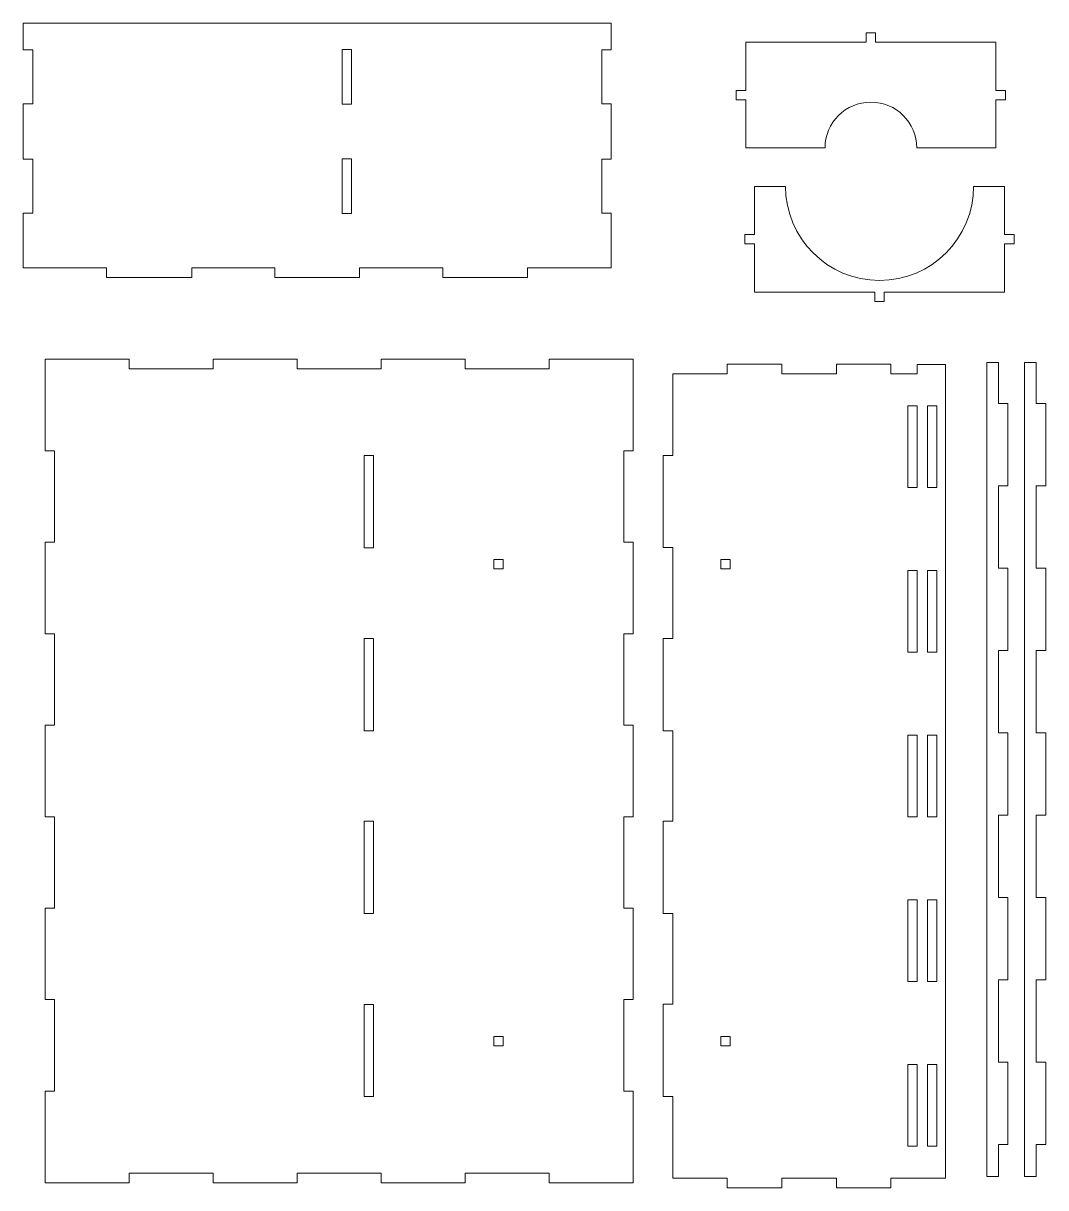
# Model space of a CAD drawing. Header units: millimetres. Extents: x -790 to 1043, y -481 to 328.
# Drawn here: x 147.2 to 582, y -167 to 327.9 of the extents above; entities that cross this region are included whole.
import ezdxf

# ---------------------------------------------------------------- set-up
doc = ezdxf.new("R2010")
doc.units = ezdxf.units.MM
doc.header["$MEASUREMENT"] = 0
doc.layers.add('Layer 1', color=7, linetype='Continuous')

msp = doc.modelspace()

# ---------------------------------------------------------------- linework, layer by layer
at = {"layer": 'Layer 1', "color": 250, "lineweight": 9}
for points, knots in [([(393.2025, 247.2501), (393.2025, 247.2501), (393.2025, 270.1734), (393.2025, 270.1734), (393.2025, 270.1734), (393.2025, 270.1734), (397.2025, 270.1734), (397.2025, 270.1734), (397.2025, 270.1734), (397.2025, 270.1734), (397.2025, 293.6404), (397.2025, 293.6404), (397.2025, 293.6404), (397.2025, 293.6404), (393.2025, 293.6404), (393.2025, 293.6404), (393.2025, 293.6404), (393.2025, 293.6404), (393.2025, 316.582), (393.2025, 316.582), (393.2025, 316.582), (393.2025, 316.582), (397.2025, 316.582), (397.2025, 316.582), (397.2025, 316.582), (397.2025, 316.582), (397.2025, 327.9066), (397.2025, 327.9066), (397.2025, 327.9066), (397.2025, 327.9066), (147.2027, 327.9066), (147.2027, 327.9066), (147.2027, 327.9066), (147.2027, 327.9066), (147.2027, 316.582), (147.2027, 316.582), (147.2027, 316.582), (147.2027, 316.582), (151.2027, 316.582), (151.2027, 316.582), (151.2027, 316.582), (151.2027, 316.582), (151.2027, 293.6404), (151.2027, 293.6404), (151.2027, 293.6404), (151.2027, 293.6404), (147.2027, 293.6404), (147.2027, 293.6404), (147.2027, 293.6404), (147.2027, 293.6404), (147.2027, 270.1697), (147.2027, 270.1697), (147.2027, 270.1697), (147.2027, 270.1697), (151.2027, 270.1697), (151.2027, 270.1697), (151.2027, 270.1697), (151.2027, 270.1697), (151.2027, 247.2446), (151.2027, 247.2446), (151.2027, 247.2446), (151.2027, 247.2446), (147.2027, 247.2446), (147.2027, 247.2446), (147.2027, 247.2446), (147.2027, 247.2446), (147.2027, 223.9011), (147.2027, 223.9011), (147.2027, 223.9011), (147.2027, 223.9011), (182.6265, 223.9011), (182.6265, 223.9011), (182.6265, 223.9011), (182.6265, 223.9011), (182.6265, 219.9011), (182.6265, 219.9011), (182.6265, 219.9011), (182.6265, 219.9011), (218.845, 219.9011), (218.845, 219.9011), (218.845, 219.9011), (218.845, 219.9011), (218.845, 223.9011), (218.845, 223.9011), (218.845, 223.9011), (218.845, 223.9011), (254.211, 223.9011), (254.211, 223.9011), (254.211, 223.9011), (254.211, 223.9011), (254.211, 219.9011), (254.211, 219.9011), (254.211, 219.9011), (254.211, 219.9011), (290.1943, 219.9011), (290.1943, 219.9011), (290.1943, 219.9011), (290.1943, 219.9011), (290.1943, 223.9011), (290.1943, 223.9011), (290.1943, 223.9011), (290.1943, 223.9011), (325.5603, 223.9011), (325.5603, 223.9011), (325.5603, 223.9011), (325.5603, 223.9011), (325.5603, 219.9011), (325.5603, 219.9011), (325.5603, 219.9011), (325.5603, 219.9011), (361.6318, 219.9011), (361.6318, 219.9011), (361.6318, 219.9011), (361.6318, 219.9011), (361.6318, 223.9011), (361.6318, 223.9011), (361.6318, 223.9011), (361.6318, 223.9011), (397.2025, 223.9011), (397.2025, 223.9011), (397.2025, 223.9011), (397.2025, 223.9011), (397.2025, 247.2501), (397.2025, 247.2501), (397.2025, 247.2501), (397.2025, 247.2501), (393.2025, 247.2501), (393.2025, 247.2501)], [0, 0, 0, 0, 0.03030303, 0.03030303, 0.03030303, 0.03030303, 0.06060606, 0.06060606, 0.06060606, 0.06060606, 0.09090909, 0.09090909, 0.09090909, 0.09090909, 0.12121212, 0.12121212, 0.12121212, 0.12121212, 0.15151515, 0.15151515, 0.15151515, 0.15151515, 0.18181818, 0.18181818, 0.18181818, 0.18181818, 0.21212121, 0.21212121, 0.21212121, 0.21212121, 0.24242424, 0.24242424, 0.24242424, 0.24242424, 0.27272727, 0.27272727, 0.27272727, 0.27272727, 0.3030303, 0.3030303, 0.3030303, 0.3030303, 0.33333333, 0.33333333, 0.33333333, 0.33333333, 0.36363636, 0.36363636, 0.36363636, 0.36363636, 0.39393939, 0.39393939, 0.39393939, 0.39393939, 0.42424242, 0.42424242, 0.42424242, 0.42424242, 0.45454545, 0.45454545, 0.45454545, 0.45454545, 0.48484848, 0.48484848, 0.48484848, 0.48484848, 0.51515152, 0.51515152, 0.51515152, 0.51515152, 0.54545455, 0.54545455, 0.54545455, 0.54545455, 0.57575758, 0.57575758, 0.57575758, 0.57575758, 0.60606061, 0.60606061, 0.60606061, 0.60606061, 0.63636364, 0.63636364, 0.63636364, 0.63636364, 0.66666667, 0.66666667, 0.66666667, 0.66666667, 0.6969697, 0.6969697, 0.6969697, 0.6969697, 0.72727273, 0.72727273, 0.72727273, 0.72727273, 0.75757576, 0.75757576, 0.75757576, 0.75757576, 0.78787879, 0.78787879, 0.78787879, 0.78787879, 0.81818182, 0.81818182, 0.81818182, 0.81818182, 0.84848485, 0.84848485, 0.84848485, 0.84848485, 0.87878788, 0.87878788, 0.87878788, 0.87878788, 0.90909091, 0.90909091, 0.90909091, 0.90909091, 0.93939394, 0.93939394, 0.93939394, 0.93939394, 1, 1, 1, 1]), ([(560.7717, 299.4045), (560.7717, 299.4045), (560.7717, 319.9044), (560.7717, 319.9044), (560.7717, 319.9044), (560.7717, 319.9044), (509.6199, 319.9044), (509.6199, 319.9044), (509.6199, 319.9044), (509.6199, 319.9044), (509.6199, 323.9004), (509.6199, 323.9004), (509.6199, 323.9004), (509.6199, 323.9004), (505.6199, 323.9004), (505.6199, 323.9004), (505.6199, 323.9004), (505.6199, 323.9004), (505.6199, 319.9044), (505.6199, 319.9044), (505.6199, 319.9044), (505.6199, 319.9044), (454.468, 319.9044), (454.468, 319.9044), (454.468, 319.9044), (454.468, 319.9044), (454.468, 299.4045), (454.468, 299.4045), (454.468, 299.4045), (454.468, 299.4045), (450.3964, 299.4045), (450.3964, 299.4045), (450.3964, 299.4045), (450.3964, 299.4045), (450.3964, 295.4045), (450.3964, 295.4045), (450.3964, 295.4045), (450.3964, 295.4045), (454.468, 295.4045), (454.468, 295.4045), (454.468, 295.4045), (454.468, 295.4045), (454.468, 274.9044), (454.468, 274.9044), (454.468, 274.9044), (454.468, 274.9044), (488.1198, 274.9044), (488.1198, 274.9044)], [0, 0, 0, 0, 0.07692308, 0.07692308, 0.07692308, 0.07692308, 0.15384615, 0.15384615, 0.15384615, 0.15384615, 0.23076923, 0.23076923, 0.23076923, 0.23076923, 0.30769231, 0.30769231, 0.30769231, 0.30769231, 0.38461538, 0.38461538, 0.38461538, 0.38461538, 0.46153846, 0.46153846, 0.46153846, 0.46153846, 0.53846154, 0.53846154, 0.53846154, 0.53846154, 0.61538462, 0.61538462, 0.61538462, 0.61538462, 0.69230769, 0.69230769, 0.69230769, 0.69230769, 0.76923077, 0.76923077, 0.76923077, 0.76923077, 0.84615385, 0.84615385, 0.84615385, 0.84615385, 1, 1, 1, 1]), ([(282.7925, 293.5011), (282.7925, 293.5011), (286.7925, 293.5011), (286.7925, 293.5011), (286.7925, 293.5011), (286.7925, 293.5011), (286.7925, 316.701), (286.7925, 316.701), (286.7925, 316.701), (286.7925, 316.701), (282.7925, 316.701), (282.7925, 316.701), (282.7925, 316.701), (282.7925, 316.701), (282.7925, 293.5011), (282.7925, 293.5011)], [0, 0, 0, 0, 0.2, 0.2, 0.2, 0.2, 0.4, 0.4, 0.4, 0.4, 0.6, 0.6, 0.6, 0.6, 1, 1, 1, 1]), ([(527.1198, 274.9044), (527.1198, 274.9044), (560.7717, 274.9044), (560.7717, 274.9044), (560.7717, 274.9044), (560.7717, 274.9044), (560.7717, 295.4045), (560.7717, 295.4045), (560.7717, 295.4045), (560.7717, 295.4045), (564.8434, 295.4045), (564.8434, 295.4045), (564.8434, 295.4045), (564.8434, 295.4045), (564.8434, 299.4045), (564.8434, 299.4045), (564.8434, 299.4045), (564.8434, 299.4045), (560.7717, 299.4045), (560.7717, 299.4045)], [0, 0, 0, 0, 0.16666667, 0.16666667, 0.16666667, 0.16666667, 0.33333333, 0.33333333, 0.33333333, 0.33333333, 0.5, 0.5, 0.5, 0.5, 0.66666667, 0.66666667, 0.66666667, 0.66666667, 1, 1, 1, 1]), ([(488.1198, 274.9044), (488.1198, 285.674), (496.8503, 294.4044), (507.6198, 294.4044), (507.6198, 294.4044), (518.3894, 294.4044), (527.1198, 285.674), (527.1198, 274.9044)], [0, 0, 0, 0, 0.33333333, 0.33333333, 0.33333333, 0.33333333, 1, 1, 1, 1]), ([(282.7925, 247.1011), (282.7925, 247.1011), (286.7925, 247.1011), (286.7925, 247.1011), (286.7925, 247.1011), (286.7925, 247.1011), (286.7925, 270.301), (286.7925, 270.301), (286.7925, 270.301), (286.7925, 270.301), (282.7925, 270.301), (282.7925, 270.301), (282.7925, 270.301), (282.7925, 270.301), (282.7925, 247.1011), (282.7925, 247.1011)], [0, 0, 0, 0, 0.2, 0.2, 0.2, 0.2, 0.4, 0.4, 0.4, 0.4, 0.6, 0.6, 0.6, 0.6, 1, 1, 1, 1]), ([(471.3002, 258.5997), (471.3002, 258.5997), (458.1484, 258.5997), (458.1484, 258.5997), (458.1484, 258.5997), (458.1484, 258.5997), (458.1484, 238.0997), (458.1484, 238.0997), (458.1484, 238.0997), (458.1484, 238.0997), (454.0766, 238.0997), (454.0766, 238.0997), (454.0766, 238.0997), (454.0766, 238.0997), (454.0766, 234.0997), (454.0766, 234.0997), (454.0766, 234.0997), (454.0766, 234.0997), (458.1484, 234.0997), (458.1484, 234.0997)], [0, 0, 0, 0, 0.16666667, 0.16666667, 0.16666667, 0.16666667, 0.33333333, 0.33333333, 0.33333333, 0.33333333, 0.5, 0.5, 0.5, 0.5, 0.66666667, 0.66666667, 0.66666667, 0.66666667, 1, 1, 1, 1]), ([(458.1484, 234.0997), (458.1484, 234.0997), (458.1484, 213.5997), (458.1484, 213.5997), (458.1484, 213.5997), (458.1484, 213.5997), (509.3001, 213.5997), (509.3001, 213.5997), (509.3001, 213.5997), (509.3001, 213.5997), (509.3001, 209.6038), (509.3001, 209.6038), (509.3001, 209.6038), (509.3001, 209.6038), (513.3002, 209.6038), (513.3002, 209.6038), (513.3002, 209.6038), (513.3002, 209.6038), (513.3002, 213.5997), (513.3002, 213.5997), (513.3002, 213.5997), (513.3002, 213.5997), (564.452, 213.5997), (564.452, 213.5997), (564.452, 213.5997), (564.452, 213.5997), (564.452, 234.0997), (564.452, 234.0997), (564.452, 234.0997), (564.452, 234.0997), (568.5237, 234.0997), (568.5237, 234.0997), (568.5237, 234.0997), (568.5237, 234.0997), (568.5237, 238.0997), (568.5237, 238.0997), (568.5237, 238.0997), (568.5237, 238.0997), (564.452, 238.0997), (564.452, 238.0997), (564.452, 238.0997), (564.452, 238.0997), (564.452, 258.5997), (564.452, 258.5997), (564.452, 258.5997), (564.452, 258.5997), (551.3001, 258.5997), (551.3001, 258.5997)], [0, 0, 0, 0, 0.07692308, 0.07692308, 0.07692308, 0.07692308, 0.15384615, 0.15384615, 0.15384615, 0.15384615, 0.23076923, 0.23076923, 0.23076923, 0.23076923, 0.30769231, 0.30769231, 0.30769231, 0.30769231, 0.38461538, 0.38461538, 0.38461538, 0.38461538, 0.46153846, 0.46153846, 0.46153846, 0.46153846, 0.53846154, 0.53846154, 0.53846154, 0.53846154, 0.61538462, 0.61538462, 0.61538462, 0.61538462, 0.69230769, 0.69230769, 0.69230769, 0.69230769, 0.76923077, 0.76923077, 0.76923077, 0.76923077, 0.84615385, 0.84615385, 0.84615385, 0.84615385, 1, 1, 1, 1]), ([(551.3001, 258.5997), (551.3001, 236.5083), (533.3916, 218.5998), (511.3002, 218.5998), (511.3002, 218.5998), (489.2088, 218.5998), (471.3002, 236.5083), (471.3002, 258.5997)], [0, 0, 0, 0, 0.33333333, 0.33333333, 0.33333333, 0.33333333, 1, 1, 1, 1]), ([(406.4975, 146.1905), (406.4975, 146.1905), (406.4975, 185.0705), (406.4975, 185.0705), (406.4975, 185.0705), (406.4975, 185.0705), (370.7825, 185.0705), (370.7825, 185.0705), (370.7825, 185.0705), (370.7825, 185.0705), (370.7825, 181.0705), (370.7825, 181.0705), (370.7825, 181.0705), (370.7825, 181.0705), (335.0685, 181.0705), (335.0685, 181.0705), (335.0685, 181.0705), (335.0685, 181.0705), (335.0685, 185.0705), (335.0685, 185.0705), (335.0685, 185.0705), (335.0685, 185.0705), (299.3545, 185.0705), (299.3545, 185.0705), (299.3545, 185.0705), (299.3545, 185.0705), (299.3545, 181.0705), (299.3545, 181.0705), (299.3545, 181.0705), (299.3545, 181.0705), (263.6405, 181.0705), (263.6405, 181.0705), (263.6405, 181.0705), (263.6405, 181.0705), (263.6405, 185.0705), (263.6405, 185.0705), (263.6405, 185.0705), (263.6405, 185.0705), (227.9265, 185.0705), (227.9265, 185.0705), (227.9265, 185.0705), (227.9265, 185.0705), (227.9265, 181.0705), (227.9265, 181.0705), (227.9265, 181.0705), (227.9265, 181.0705), (192.2125, 181.0705), (192.2125, 181.0705), (192.2125, 181.0705), (192.2125, 181.0705), (192.2125, 185.0705), (192.2125, 185.0705), (192.2125, 185.0705), (192.2125, 185.0705), (156.4976, 185.0705), (156.4976, 185.0705), (156.4976, 185.0705), (156.4976, 185.0705), (156.4976, 146.1905), (156.4976, 146.1905), (156.4976, 146.1905), (156.4976, 146.1905), (160.4976, 146.1905), (160.4976, 146.1905), (160.4976, 146.1905), (160.4976, 146.1905), (160.4976, 107.3105), (160.4976, 107.3105), (160.4976, 107.3105), (160.4976, 107.3105), (156.4976, 107.3105), (156.4976, 107.3105), (156.4976, 107.3105), (156.4976, 107.3105), (156.4976, 68.4305), (156.4976, 68.4305), (156.4976, 68.4305), (156.4976, 68.4305), (160.4976, 68.4305), (160.4976, 68.4305), (160.4976, 68.4305), (160.4976, 68.4305), (160.4976, 29.5507), (160.4976, 29.5507), (160.4976, 29.5507), (160.4976, 29.5507), (156.4976, 29.5507), (156.4976, 29.5507), (156.4976, 29.5507), (156.4976, 29.5507), (156.4976, -9.3293), (156.4976, -9.3293), (156.4976, -9.3293), (156.4976, -9.3293), (160.4976, -9.3293), (160.4976, -9.3293), (160.4976, -9.3293), (160.4976, -9.3293), (160.4976, -48.2093), (160.4976, -48.2093), (160.4976, -48.2093), (160.4976, -48.2093), (156.4976, -48.2093), (156.4976, -48.2093), (156.4976, -48.2093), (156.4976, -48.2093), (156.4976, -87.0893), (156.4976, -87.0893), (156.4976, -87.0893), (156.4976, -87.0893), (160.4976, -87.0893), (160.4976, -87.0893), (160.4976, -87.0893), (160.4976, -87.0893), (160.4976, -125.9693), (160.4976, -125.9693), (160.4976, -125.9693), (160.4976, -125.9693), (156.4976, -125.9693), (156.4976, -125.9693), (156.4976, -125.9693), (156.4976, -125.9693), (156.4976, -164.9293), (156.4976, -164.9293), (156.4976, -164.9293), (156.4976, -164.9293), (192.2125, -164.9293), (192.2125, -164.9293), (192.2125, -164.9293), (192.2125, -164.9293), (192.2125, -160.9293), (192.2125, -160.9293), (192.2125, -160.9293), (192.2125, -160.9293), (227.9265, -160.9293), (227.9265, -160.9293), (227.9265, -160.9293), (227.9265, -160.9293), (227.9265, -164.9293), (227.9265, -164.9293), (227.9265, -164.9293), (227.9265, -164.9293), (263.6405, -164.9293), (263.6405, -164.9293), (263.6405, -164.9293), (263.6405, -164.9293), (263.6405, -160.9293), (263.6405, -160.9293), (263.6405, -160.9293), (263.6405, -160.9293), (299.3545, -160.9293), (299.3545, -160.9293), (299.3545, -160.9293), (299.3545, -160.9293), (299.3545, -164.9293), (299.3545, -164.9293), (299.3545, -164.9293), (299.3545, -164.9293), (335.0685, -164.9293), (335.0685, -164.9293), (335.0685, -164.9293), (335.0685, -164.9293), (335.0685, -160.9293), (335.0685, -160.9293), (335.0685, -160.9293), (335.0685, -160.9293), (370.7825, -160.9293), (370.7825, -160.9293), (370.7825, -160.9293), (370.7825, -160.9293), (370.7825, -164.9293), (370.7825, -164.9293), (370.7825, -164.9293), (370.7825, -164.9293), (406.4975, -164.9293), (406.4975, -164.9293), (406.4975, -164.9293), (406.4975, -164.9293), (406.4975, -125.9693), (406.4975, -125.9693), (406.4975, -125.9693), (406.4975, -125.9693), (402.4975, -125.9693), (402.4975, -125.9693), (402.4975, -125.9693), (402.4975, -125.9693), (402.4975, -87.0893), (402.4975, -87.0893), (402.4975, -87.0893), (402.4975, -87.0893), (406.4975, -87.0893), (406.4975, -87.0893), (406.4975, -87.0893), (406.4975, -87.0893), (406.4975, -48.2093), (406.4975, -48.2093), (406.4975, -48.2093), (406.4975, -48.2093), (402.4975, -48.2093), (402.4975, -48.2093), (402.4975, -48.2093), (402.4975, -48.2093), (402.4975, -9.3293), (402.4975, -9.3293), (402.4975, -9.3293), (402.4975, -9.3293), (406.4975, -9.3293), (406.4975, -9.3293), (406.4975, -9.3293), (406.4975, -9.3293), (406.4975, 29.5507), (406.4975, 29.5507), (406.4975, 29.5507), (406.4975, 29.5507), (402.4975, 29.5507), (402.4975, 29.5507), (402.4975, 29.5507), (402.4975, 29.5507), (402.4975, 68.4305), (402.4975, 68.4305), (402.4975, 68.4305), (402.4975, 68.4305), (406.4975, 68.4305), (406.4975, 68.4305), (406.4975, 68.4305), (406.4975, 68.4305), (406.4975, 107.3105), (406.4975, 107.3105), (406.4975, 107.3105), (406.4975, 107.3105), (402.4975, 107.3105), (402.4975, 107.3105), (402.4975, 107.3105), (402.4975, 107.3105), (402.4975, 146.1905), (402.4975, 146.1905), (402.4975, 146.1905), (402.4975, 146.1905), (406.4975, 146.1905), (406.4975, 146.1905)], [0, 0, 0, 0, 0.01639344, 0.01639344, 0.01639344, 0.01639344, 0.03278689, 0.03278689, 0.03278689, 0.03278689, 0.04918033, 0.04918033, 0.04918033, 0.04918033, 0.06557377, 0.06557377, 0.06557377, 0.06557377, 0.08196721, 0.08196721, 0.08196721, 0.08196721, 0.09836066, 0.09836066, 0.09836066, 0.09836066, 0.1147541, 0.1147541, 0.1147541, 0.1147541, 0.13114754, 0.13114754, 0.13114754, 0.13114754, 0.14754098, 0.14754098, 0.14754098, 0.14754098, 0.16393443, 0.16393443, 0.16393443, 0.16393443, 0.18032787, 0.18032787, 0.18032787, 0.18032787, 0.19672131, 0.19672131, 0.19672131, 0.19672131, 0.21311475, 0.21311475, 0.21311475, 0.21311475, 0.2295082, 0.2295082, 0.2295082, 0.2295082, 0.24590164, 0.24590164, 0.24590164, 0.24590164, 0.26229508, 0.26229508, 0.26229508, 0.26229508, 0.27868852, 0.27868852, 0.27868852, 0.27868852, 0.29508197, 0.29508197, 0.29508197, 0.29508197, 0.31147541, 0.31147541, 0.31147541, 0.31147541, 0.32786885, 0.32786885, 0.32786885, 0.32786885, 0.3442623, 0.3442623, 0.3442623, 0.3442623, 0.36065574, 0.36065574, 0.36065574, 0.36065574, 0.37704918, 0.37704918, 0.37704918, 0.37704918, 0.39344262, 0.39344262, 0.39344262, 0.39344262, 0.40983607, 0.40983607, 0.40983607, 0.40983607, 0.42622951, 0.42622951, 0.42622951, 0.42622951, 0.44262295, 0.44262295, 0.44262295, 0.44262295, 0.45901639, 0.45901639, 0.45901639, 0.45901639, 0.47540984, 0.47540984, 0.47540984, 0.47540984, 0.49180328, 0.49180328, 0.49180328, 0.49180328, 0.50819672, 0.50819672, 0.50819672, 0.50819672, 0.52459016, 0.52459016, 0.52459016, 0.52459016, 0.54098361, 0.54098361, 0.54098361, 0.54098361, 0.55737705, 0.55737705, 0.55737705, 0.55737705, 0.57377049, 0.57377049, 0.57377049, 0.57377049, 0.59016393, 0.59016393, 0.59016393, 0.59016393, 0.60655738, 0.60655738, 0.60655738, 0.60655738, 0.62295082, 0.62295082, 0.62295082, 0.62295082, 0.63934426, 0.63934426, 0.63934426, 0.63934426, 0.6557377, 0.6557377, 0.6557377, 0.6557377, 0.67213115, 0.67213115, 0.67213115, 0.67213115, 0.68852459, 0.68852459, 0.68852459, 0.68852459, 0.70491803, 0.70491803, 0.70491803, 0.70491803, 0.72131148, 0.72131148, 0.72131148, 0.72131148, 0.73770492, 0.73770492, 0.73770492, 0.73770492, 0.75409836, 0.75409836, 0.75409836, 0.75409836, 0.7704918, 0.7704918, 0.7704918, 0.7704918, 0.78688525, 0.78688525, 0.78688525, 0.78688525, 0.80327869, 0.80327869, 0.80327869, 0.80327869, 0.81967213, 0.81967213, 0.81967213, 0.81967213, 0.83606557, 0.83606557, 0.83606557, 0.83606557, 0.85245902, 0.85245902, 0.85245902, 0.85245902, 0.86885246, 0.86885246, 0.86885246, 0.86885246, 0.8852459, 0.8852459, 0.8852459, 0.8852459, 0.90163934, 0.90163934, 0.90163934, 0.90163934, 0.91803279, 0.91803279, 0.91803279, 0.91803279, 0.93442623, 0.93442623, 0.93442623, 0.93442623, 0.95081967, 0.95081967, 0.95081967, 0.95081967, 0.96721311, 0.96721311, 0.96721311, 0.96721311, 1, 1, 1, 1]), ([(565.8493, -113.7175), (565.8493, -113.7175), (565.8493, -148.7175), (565.8493, -148.7175), (565.8493, -148.7175), (565.8493, -148.7175), (561.8494, -148.7175), (561.8494, -148.7175), (561.8494, -148.7175), (561.8494, -148.7175), (561.8494, -162.2269), (561.8494, -162.2269), (561.8494, -162.2269), (561.8494, -162.2269), (556.8493, -162.2269), (556.8493, -162.2269), (556.8493, -162.2269), (556.8493, -162.2269), (556.8493, 183.7658), (556.8493, 183.7658), (556.8493, 183.7658), (556.8493, 183.7658), (561.8494, 183.7658), (561.8494, 183.7658), (561.8494, 183.7658), (561.8494, 183.7658), (561.8494, 166.2823), (561.8494, 166.2823), (561.8494, 166.2823), (561.8494, 166.2823), (565.8493, 166.2823), (565.8493, 166.2823), (565.8493, 166.2823), (565.8493, 166.2823), (565.8493, 131.2824), (565.8493, 131.2824), (565.8493, 131.2824), (565.8493, 131.2824), (561.8494, 131.2824), (561.8494, 131.2824), (561.8494, 131.2824), (561.8494, 131.2824), (561.8494, 96.2823), (561.8494, 96.2823), (561.8494, 96.2823), (561.8494, 96.2823), (565.8493, 96.2823), (565.8493, 96.2823), (565.8493, 96.2823), (565.8493, 96.2823), (565.8493, 61.2823), (565.8493, 61.2823), (565.8493, 61.2823), (565.8493, 61.2823), (561.8494, 61.2823), (561.8494, 61.2823), (561.8494, 61.2823), (561.8494, 61.2823), (561.8494, 26.2824), (561.8494, 26.2824), (561.8494, 26.2824), (561.8494, 26.2824), (565.8493, 26.2824), (565.8493, 26.2824), (565.8493, 26.2824), (565.8493, 26.2824), (565.8493, -8.7175), (565.8493, -8.7175), (565.8493, -8.7175), (565.8493, -8.7175), (561.8494, -8.7175), (561.8494, -8.7175), (561.8494, -8.7175), (561.8494, -8.7175), (561.8494, -43.7174), (561.8494, -43.7174), (561.8494, -43.7174), (561.8494, -43.7174), (565.8493, -43.7174), (565.8493, -43.7174), (565.8493, -43.7174), (565.8493, -43.7174), (565.8493, -78.7175), (565.8493, -78.7175), (565.8493, -78.7175), (565.8493, -78.7175), (561.8494, -78.7175), (561.8494, -78.7175), (561.8494, -78.7175), (561.8494, -78.7175), (561.8494, -113.7175), (561.8494, -113.7175), (561.8494, -113.7175), (561.8494, -113.7175), (565.8493, -113.7175), (565.8493, -113.7175)], [0, 0, 0, 0, 0.04, 0.04, 0.04, 0.04, 0.08, 0.08, 0.08, 0.08, 0.12, 0.12, 0.12, 0.12, 0.16, 0.16, 0.16, 0.16, 0.2, 0.2, 0.2, 0.2, 0.24, 0.24, 0.24, 0.24, 0.28, 0.28, 0.28, 0.28, 0.32, 0.32, 0.32, 0.32, 0.36, 0.36, 0.36, 0.36, 0.4, 0.4, 0.4, 0.4, 0.44, 0.44, 0.44, 0.44, 0.48, 0.48, 0.48, 0.48, 0.52, 0.52, 0.52, 0.52, 0.56, 0.56, 0.56, 0.56, 0.6, 0.6, 0.6, 0.6, 0.64, 0.64, 0.64, 0.64, 0.68, 0.68, 0.68, 0.68, 0.72, 0.72, 0.72, 0.72, 0.76, 0.76, 0.76, 0.76, 0.8, 0.8, 0.8, 0.8, 0.84, 0.84, 0.84, 0.84, 0.88, 0.88, 0.88, 0.88, 0.92, 0.92, 0.92, 0.92, 1, 1, 1, 1]), ([(581.9549, -113.7175), (581.9549, -113.7175), (581.9549, -148.7175), (581.9549, -148.7175), (581.9549, -148.7175), (581.9549, -148.7175), (577.955, -148.7175), (577.955, -148.7175), (577.955, -148.7175), (577.955, -148.7175), (577.955, -162.2269), (577.955, -162.2269), (577.955, -162.2269), (577.955, -162.2269), (572.9549, -162.2269), (572.9549, -162.2269), (572.9549, -162.2269), (572.9549, -162.2269), (572.9549, 183.7658), (572.9549, 183.7658), (572.9549, 183.7658), (572.9549, 183.7658), (577.955, 183.7658), (577.955, 183.7658), (577.955, 183.7658), (577.955, 183.7658), (577.955, 166.2823), (577.955, 166.2823), (577.955, 166.2823), (577.955, 166.2823), (581.9549, 166.2823), (581.9549, 166.2823), (581.9549, 166.2823), (581.9549, 166.2823), (581.9549, 131.2824), (581.9549, 131.2824), (581.9549, 131.2824), (581.9549, 131.2824), (577.955, 131.2824), (577.955, 131.2824), (577.955, 131.2824), (577.955, 131.2824), (577.955, 96.2823), (577.955, 96.2823), (577.955, 96.2823), (577.955, 96.2823), (581.9549, 96.2823), (581.9549, 96.2823), (581.9549, 96.2823), (581.9549, 96.2823), (581.9549, 61.2823), (581.9549, 61.2823), (581.9549, 61.2823), (581.9549, 61.2823), (577.955, 61.2823), (577.955, 61.2823), (577.955, 61.2823), (577.955, 61.2823), (577.955, 26.2824), (577.955, 26.2824), (577.955, 26.2824), (577.955, 26.2824), (581.9549, 26.2824), (581.9549, 26.2824), (581.9549, 26.2824), (581.9549, 26.2824), (581.9549, -8.7175), (581.9549, -8.7175), (581.9549, -8.7175), (581.9549, -8.7175), (577.955, -8.7175), (577.955, -8.7175), (577.955, -8.7175), (577.955, -8.7175), (577.955, -43.7174), (577.955, -43.7174), (577.955, -43.7174), (577.955, -43.7174), (581.9549, -43.7174), (581.9549, -43.7174), (581.9549, -43.7174), (581.9549, -43.7174), (581.9549, -78.7175), (581.9549, -78.7175), (581.9549, -78.7175), (581.9549, -78.7175), (577.955, -78.7175), (577.955, -78.7175), (577.955, -78.7175), (577.955, -78.7175), (577.955, -113.7175), (577.955, -113.7175), (577.955, -113.7175), (577.955, -113.7175), (581.9549, -113.7175), (581.9549, -113.7175)], [0, 0, 0, 0, 0.04, 0.04, 0.04, 0.04, 0.08, 0.08, 0.08, 0.08, 0.12, 0.12, 0.12, 0.12, 0.16, 0.16, 0.16, 0.16, 0.2, 0.2, 0.2, 0.2, 0.24, 0.24, 0.24, 0.24, 0.28, 0.28, 0.28, 0.28, 0.32, 0.32, 0.32, 0.32, 0.36, 0.36, 0.36, 0.36, 0.4, 0.4, 0.4, 0.4, 0.44, 0.44, 0.44, 0.44, 0.48, 0.48, 0.48, 0.48, 0.52, 0.52, 0.52, 0.52, 0.56, 0.56, 0.56, 0.56, 0.6, 0.6, 0.6, 0.6, 0.64, 0.64, 0.64, 0.64, 0.68, 0.68, 0.68, 0.68, 0.72, 0.72, 0.72, 0.72, 0.76, 0.76, 0.76, 0.76, 0.8, 0.8, 0.8, 0.8, 0.84, 0.84, 0.84, 0.84, 0.88, 0.88, 0.88, 0.88, 0.92, 0.92, 0.92, 0.92, 1, 1, 1, 1]), ([(516.1532, 178.9539), (516.1532, 178.9539), (516.1532, 182.9539), (516.1532, 182.9539), (516.1532, 182.9539), (516.1532, 182.9539), (492.9532, 182.9539), (492.9532, 182.9539), (492.9532, 182.9539), (492.9532, 182.9539), (492.9532, 178.9539), (492.9532, 178.9539), (492.9532, 178.9539), (492.9532, 178.9539), (469.7532, 178.9539), (469.7532, 178.9539), (469.7532, 178.9539), (469.7532, 178.9539), (469.7532, 182.9539), (469.7532, 182.9539), (469.7532, 182.9539), (469.7532, 182.9539), (446.5532, 182.9539), (446.5532, 182.9539), (446.5532, 182.9539), (446.5532, 182.9539), (446.5532, 178.9539), (446.5532, 178.9539), (446.5532, 178.9539), (446.5532, 178.9539), (423.3533, 178.9539), (423.3533, 178.9539), (423.3533, 178.9539), (423.3533, 178.9539), (423.3533, 144.2066), (423.3533, 144.2066), (423.3533, 144.2066), (423.3533, 144.2066), (419.3532, 144.2066), (419.3532, 144.2066), (419.3532, 144.2066), (419.3532, 144.2066), (419.3532, 105.0409), (419.3532, 105.0409), (419.3532, 105.0409), (419.3532, 105.0409), (423.3533, 105.0409), (423.3533, 105.0409), (423.3533, 105.0409), (423.3533, 105.0409), (423.3533, 66.4558), (423.3533, 66.4558), (423.3533, 66.4558), (423.3533, 66.4558), (419.3532, 66.4558), (419.3532, 66.4558), (419.3532, 66.4558), (419.3532, 66.4558), (419.3532, 27.2094), (419.3532, 27.2094), (419.3532, 27.2094), (419.3532, 27.2094), (423.3533, 27.2094), (423.3533, 27.2094), (423.3533, 27.2094), (423.3533, 27.2094), (423.3533, -11.2984), (423.3533, -11.2984), (423.3533, -11.2984), (423.3533, -11.2984), (419.3532, -11.2984), (419.3532, -11.2984), (419.3532, -11.2984), (419.3532, -11.2984), (419.3532, -50.4788), (419.3532, -50.4788), (419.3532, -50.4788), (419.3532, -50.4788), (423.3533, -50.4788), (423.3533, -50.4788), (423.3533, -50.4788), (423.3533, -50.4788), (423.3533, -89.0638), (423.3533, -89.0638), (423.3533, -89.0638), (423.3533, -89.0638), (419.3532, -89.0638), (419.3532, -89.0638), (419.3532, -89.0638), (419.3532, -89.0638), (419.3532, -128.2368), (419.3532, -128.2368), (419.3532, -128.2368), (419.3532, -128.2368), (423.3533, -128.2368), (423.3533, -128.2368), (423.3533, -128.2368), (423.3533, -128.2368), (423.3533, -163.0459), (423.3533, -163.0459), (423.3533, -163.0459), (423.3533, -163.0459), (446.5532, -163.0459), (446.5532, -163.0459), (446.5532, -163.0459), (446.5532, -163.0459), (446.5532, -167.0459), (446.5532, -167.0459), (446.5532, -167.0459), (446.5532, -167.0459), (469.7532, -167.0459), (469.7532, -167.0459), (469.7532, -167.0459), (469.7532, -167.0459), (469.7532, -163.0459), (469.7532, -163.0459), (469.7532, -163.0459), (469.7532, -163.0459), (492.9532, -163.0459), (492.9532, -163.0459), (492.9532, -163.0459), (492.9532, -163.0459), (492.9532, -167.0459), (492.9532, -167.0459), (492.9532, -167.0459), (492.9532, -167.0459), (516.1532, -167.0459), (516.1532, -167.0459), (516.1532, -167.0459), (516.1532, -167.0459), (516.1532, -163.0459), (516.1532, -163.0459), (516.1532, -163.0459), (516.1532, -163.0459), (539.3532, -163.0459), (539.3532, -163.0459), (539.3532, -163.0459), (539.3532, -163.0459), (539.3532, 182.9319), (539.3532, 182.9319), (539.3532, 182.9319), (539.3532, 182.9319), (527.3572, 182.9319), (527.3572, 182.9319), (527.3572, 182.9319), (527.3572, 182.9319), (527.3425, 178.9539), (527.3425, 178.9539), (527.3425, 178.9539), (527.3425, 178.9539), (516.1532, 178.9539), (516.1532, 178.9539)], [0, 0, 0, 0, 0.02564103, 0.02564103, 0.02564103, 0.02564103, 0.05128205, 0.05128205, 0.05128205, 0.05128205, 0.07692308, 0.07692308, 0.07692308, 0.07692308, 0.1025641, 0.1025641, 0.1025641, 0.1025641, 0.12820513, 0.12820513, 0.12820513, 0.12820513, 0.15384615, 0.15384615, 0.15384615, 0.15384615, 0.17948718, 0.17948718, 0.17948718, 0.17948718, 0.20512821, 0.20512821, 0.20512821, 0.20512821, 0.23076923, 0.23076923, 0.23076923, 0.23076923, 0.25641026, 0.25641026, 0.25641026, 0.25641026, 0.28205128, 0.28205128, 0.28205128, 0.28205128, 0.30769231, 0.30769231, 0.30769231, 0.30769231, 0.33333333, 0.33333333, 0.33333333, 0.33333333, 0.35897436, 0.35897436, 0.35897436, 0.35897436, 0.38461538, 0.38461538, 0.38461538, 0.38461538, 0.41025641, 0.41025641, 0.41025641, 0.41025641, 0.43589744, 0.43589744, 0.43589744, 0.43589744, 0.46153846, 0.46153846, 0.46153846, 0.46153846, 0.48717949, 0.48717949, 0.48717949, 0.48717949, 0.51282051, 0.51282051, 0.51282051, 0.51282051, 0.53846154, 0.53846154, 0.53846154, 0.53846154, 0.56410256, 0.56410256, 0.56410256, 0.56410256, 0.58974359, 0.58974359, 0.58974359, 0.58974359, 0.61538462, 0.61538462, 0.61538462, 0.61538462, 0.64102564, 0.64102564, 0.64102564, 0.64102564, 0.66666667, 0.66666667, 0.66666667, 0.66666667, 0.69230769, 0.69230769, 0.69230769, 0.69230769, 0.71794872, 0.71794872, 0.71794872, 0.71794872, 0.74358974, 0.74358974, 0.74358974, 0.74358974, 0.76923077, 0.76923077, 0.76923077, 0.76923077, 0.79487179, 0.79487179, 0.79487179, 0.79487179, 0.82051282, 0.82051282, 0.82051282, 0.82051282, 0.84615385, 0.84615385, 0.84615385, 0.84615385, 0.87179487, 0.87179487, 0.87179487, 0.87179487, 0.8974359, 0.8974359, 0.8974359, 0.8974359, 0.92307692, 0.92307692, 0.92307692, 0.92307692, 0.94871795, 0.94871795, 0.94871795, 0.94871795, 1, 1, 1, 1]), ([(527.3532, 130.5949), (527.3532, 130.5949), (523.3532, 130.5949), (523.3532, 130.5949), (523.3532, 130.5949), (523.3532, 130.5949), (523.3532, 165.3129), (523.3532, 165.3129), (523.3532, 165.3129), (523.3532, 165.3129), (527.3532, 165.3129), (527.3532, 165.3129), (527.3532, 165.3129), (527.3532, 165.3129), (527.3532, 130.5949), (527.3532, 130.5949)], [0, 0, 0, 0, 0.2, 0.2, 0.2, 0.2, 0.4, 0.4, 0.4, 0.4, 0.6, 0.6, 0.6, 0.6, 1, 1, 1, 1]), ([(535.6532, 130.5949), (535.6532, 130.5949), (531.6532, 130.5949), (531.6532, 130.5949), (531.6532, 130.5949), (531.6532, 130.5949), (531.6532, 165.3129), (531.6532, 165.3129), (531.6532, 165.3129), (531.6532, 165.3129), (535.6532, 165.3129), (535.6532, 165.3129), (535.6532, 165.3129), (535.6532, 165.3129), (535.6532, 130.5949), (535.6532, 130.5949)], [0, 0, 0, 0, 0.2, 0.2, 0.2, 0.2, 0.4, 0.4, 0.4, 0.4, 0.6, 0.6, 0.6, 0.6, 1, 1, 1, 1]), ([(292.0874, 104.9719), (292.0874, 104.9719), (296.0874, 104.9719), (296.0874, 104.9719), (296.0874, 104.9719), (296.0874, 104.9719), (296.0874, 144.1449), (296.0874, 144.1449), (296.0874, 144.1449), (296.0874, 144.1449), (292.0874, 144.1449), (292.0874, 144.1449), (292.0874, 144.1449), (292.0874, 144.1449), (292.0874, 104.9719), (292.0874, 104.9719)], [0, 0, 0, 0, 0.2, 0.2, 0.2, 0.2, 0.4, 0.4, 0.4, 0.4, 0.6, 0.6, 0.6, 0.6, 1, 1, 1, 1]), ([(351.274, 96.0426), (351.274, 96.0426), (347.274, 96.0426), (347.274, 96.0426), (347.274, 96.0426), (347.274, 96.0426), (347.274, 100.0426), (347.274, 100.0426), (347.274, 100.0426), (347.274, 100.0426), (351.274, 100.0426), (351.274, 100.0426), (351.274, 100.0426), (351.274, 100.0426), (351.274, 96.0426), (351.274, 96.0426)], [0, 0, 0, 0, 0.2, 0.2, 0.2, 0.2, 0.4, 0.4, 0.4, 0.4, 0.6, 0.6, 0.6, 0.6, 1, 1, 1, 1]), ([(447.8492, 96.0426), (447.8492, 96.0426), (443.8492, 96.0426), (443.8492, 96.0426), (443.8492, 96.0426), (443.8492, 96.0426), (443.8492, 100.0426), (443.8492, 100.0426), (443.8492, 100.0426), (443.8492, 100.0426), (447.8492, 100.0426), (447.8492, 100.0426), (447.8492, 100.0426), (447.8492, 100.0426), (447.8492, 96.0426), (447.8492, 96.0426)], [0, 0, 0, 0, 0.2, 0.2, 0.2, 0.2, 0.4, 0.4, 0.4, 0.4, 0.6, 0.6, 0.6, 0.6, 1, 1, 1, 1]), ([(527.3532, 60.5949), (527.3532, 60.5949), (523.3532, 60.5949), (523.3532, 60.5949), (523.3532, 60.5949), (523.3532, 60.5949), (523.3532, 95.3129), (523.3532, 95.3129), (523.3532, 95.3129), (523.3532, 95.3129), (527.3532, 95.3129), (527.3532, 95.3129), (527.3532, 95.3129), (527.3532, 95.3129), (527.3532, 60.5949), (527.3532, 60.5949)], [0, 0, 0, 0, 0.2, 0.2, 0.2, 0.2, 0.4, 0.4, 0.4, 0.4, 0.6, 0.6, 0.6, 0.6, 1, 1, 1, 1]), ([(535.6532, 60.5949), (535.6532, 60.5949), (531.6532, 60.5949), (531.6532, 60.5949), (531.6532, 60.5949), (531.6532, 60.5949), (531.6532, 95.3129), (531.6532, 95.3129), (531.6532, 95.3129), (531.6532, 95.3129), (535.6532, 95.3129), (535.6532, 95.3129), (535.6532, 95.3129), (535.6532, 95.3129), (535.6532, 60.5949), (535.6532, 60.5949)], [0, 0, 0, 0, 0.2, 0.2, 0.2, 0.2, 0.4, 0.4, 0.4, 0.4, 0.6, 0.6, 0.6, 0.6, 1, 1, 1, 1]), ([(292.0874, 27.2065), (292.0874, 27.2065), (296.0874, 27.2065), (296.0874, 27.2065), (296.0874, 27.2065), (296.0874, 27.2065), (296.0874, 66.3868), (296.0874, 66.3868), (296.0874, 66.3868), (296.0874, 66.3868), (292.0874, 66.3868), (292.0874, 66.3868), (292.0874, 66.3868), (292.0874, 66.3868), (292.0874, 27.2065), (292.0874, 27.2065)], [0, 0, 0, 0, 0.2, 0.2, 0.2, 0.2, 0.4, 0.4, 0.4, 0.4, 0.6, 0.6, 0.6, 0.6, 1, 1, 1, 1]), ([(527.3532, -9.4049), (527.3532, -9.4049), (523.3532, -9.4049), (523.3532, -9.4049), (523.3532, -9.4049), (523.3532, -9.4049), (523.3532, 25.313), (523.3532, 25.313), (523.3532, 25.313), (523.3532, 25.313), (527.3532, 25.313), (527.3532, 25.313), (527.3532, 25.313), (527.3532, 25.313), (527.3532, -9.4049), (527.3532, -9.4049)], [0, 0, 0, 0, 0.2, 0.2, 0.2, 0.2, 0.4, 0.4, 0.4, 0.4, 0.6, 0.6, 0.6, 0.6, 1, 1, 1, 1]), ([(535.6532, -9.4049), (535.6532, -9.4049), (531.6532, -9.4049), (531.6532, -9.4049), (531.6532, -9.4049), (531.6532, -9.4049), (531.6532, 25.313), (531.6532, 25.313), (531.6532, 25.313), (531.6532, 25.313), (535.6532, 25.313), (535.6532, 25.313), (535.6532, 25.313), (535.6532, 25.313), (535.6532, -9.4049), (535.6532, -9.4049)], [0, 0, 0, 0, 0.2, 0.2, 0.2, 0.2, 0.4, 0.4, 0.4, 0.4, 0.6, 0.6, 0.6, 0.6, 1, 1, 1, 1]), ([(292.0874, -50.5478), (292.0874, -50.5478), (296.0874, -50.5478), (296.0874, -50.5478), (296.0874, -50.5478), (296.0874, -50.5478), (296.0874, -11.3013), (296.0874, -11.3013), (296.0874, -11.3013), (296.0874, -11.3013), (292.0874, -11.3013), (292.0874, -11.3013), (292.0874, -11.3013), (292.0874, -11.3013), (292.0874, -50.5478), (292.0874, -50.5478)], [0, 0, 0, 0, 0.2, 0.2, 0.2, 0.2, 0.4, 0.4, 0.4, 0.4, 0.6, 0.6, 0.6, 0.6, 1, 1, 1, 1]), ([(527.3532, -79.4049), (527.3532, -79.4049), (523.3532, -79.4049), (523.3532, -79.4049), (523.3532, -79.4049), (523.3532, -79.4049), (523.3532, -44.6869), (523.3532, -44.6869), (523.3532, -44.6869), (523.3532, -44.6869), (527.3532, -44.6869), (527.3532, -44.6869), (527.3532, -44.6869), (527.3532, -44.6869), (527.3532, -79.4049), (527.3532, -79.4049)], [0, 0, 0, 0, 0.2, 0.2, 0.2, 0.2, 0.4, 0.4, 0.4, 0.4, 0.6, 0.6, 0.6, 0.6, 1, 1, 1, 1]), ([(535.6532, -79.4049), (535.6532, -79.4049), (531.6532, -79.4049), (531.6532, -79.4049), (531.6532, -79.4049), (531.6532, -79.4049), (531.6532, -44.6869), (531.6532, -44.6869), (531.6532, -44.6869), (531.6532, -44.6869), (535.6532, -44.6869), (535.6532, -44.6869), (535.6532, -44.6869), (535.6532, -44.6869), (535.6532, -79.4049), (535.6532, -79.4049)], [0, 0, 0, 0, 0.2, 0.2, 0.2, 0.2, 0.4, 0.4, 0.4, 0.4, 0.6, 0.6, 0.6, 0.6, 1, 1, 1, 1]), ([(292.0874, -128.2985), (292.0874, -128.2985), (296.0874, -128.2985), (296.0874, -128.2985), (296.0874, -128.2985), (296.0874, -128.2985), (296.0874, -89.1329), (296.0874, -89.1329), (296.0874, -89.1329), (296.0874, -89.1329), (292.0874, -89.1329), (292.0874, -89.1329), (292.0874, -89.1329), (292.0874, -89.1329), (292.0874, -128.2985), (292.0874, -128.2985)], [0, 0, 0, 0, 0.2, 0.2, 0.2, 0.2, 0.4, 0.4, 0.4, 0.4, 0.6, 0.6, 0.6, 0.6, 1, 1, 1, 1]), ([(351.274, -106.7986), (351.274, -106.7986), (347.274, -106.7986), (347.274, -106.7986), (347.274, -106.7986), (347.274, -106.7986), (347.274, -102.7986), (347.274, -102.7986), (347.274, -102.7986), (347.274, -102.7986), (351.274, -102.7986), (351.274, -102.7986), (351.274, -102.7986), (351.274, -102.7986), (351.274, -106.7986), (351.274, -106.7986)], [0, 0, 0, 0, 0.2, 0.2, 0.2, 0.2, 0.4, 0.4, 0.4, 0.4, 0.6, 0.6, 0.6, 0.6, 1, 1, 1, 1]), ([(447.8492, -106.7986), (447.8492, -106.7986), (443.8492, -106.7986), (443.8492, -106.7986), (443.8492, -106.7986), (443.8492, -106.7986), (443.8492, -102.7986), (443.8492, -102.7986), (443.8492, -102.7986), (443.8492, -102.7986), (447.8492, -102.7986), (447.8492, -102.7986), (447.8492, -102.7986), (447.8492, -102.7986), (447.8492, -106.7986), (447.8492, -106.7986)], [0, 0, 0, 0, 0.2, 0.2, 0.2, 0.2, 0.4, 0.4, 0.4, 0.4, 0.6, 0.6, 0.6, 0.6, 1, 1, 1, 1]), ([(527.3532, -149.4049), (527.3532, -149.4049), (523.3532, -149.4049), (523.3532, -149.4049), (523.3532, -149.4049), (523.3532, -149.4049), (523.3532, -114.6869), (523.3532, -114.6869), (523.3532, -114.6869), (523.3532, -114.6869), (527.3532, -114.6869), (527.3532, -114.6869), (527.3532, -114.6869), (527.3532, -114.6869), (527.3532, -149.4049), (527.3532, -149.4049)], [0, 0, 0, 0, 0.2, 0.2, 0.2, 0.2, 0.4, 0.4, 0.4, 0.4, 0.6, 0.6, 0.6, 0.6, 1, 1, 1, 1]), ([(535.6532, -149.4049), (535.6532, -149.4049), (531.6532, -149.4049), (531.6532, -149.4049), (531.6532, -149.4049), (531.6532, -149.4049), (531.6532, -114.6869), (531.6532, -114.6869), (531.6532, -114.6869), (531.6532, -114.6869), (535.6532, -114.6869), (535.6532, -114.6869), (535.6532, -114.6869), (535.6532, -114.6869), (535.6532, -149.4049), (535.6532, -149.4049)], [0, 0, 0, 0, 0.2, 0.2, 0.2, 0.2, 0.4, 0.4, 0.4, 0.4, 0.6, 0.6, 0.6, 0.6, 1, 1, 1, 1])]:
    msp.add_open_spline(points, degree=3, knots=knots, dxfattribs=at)

doc.saveas('drawing.dxf')
